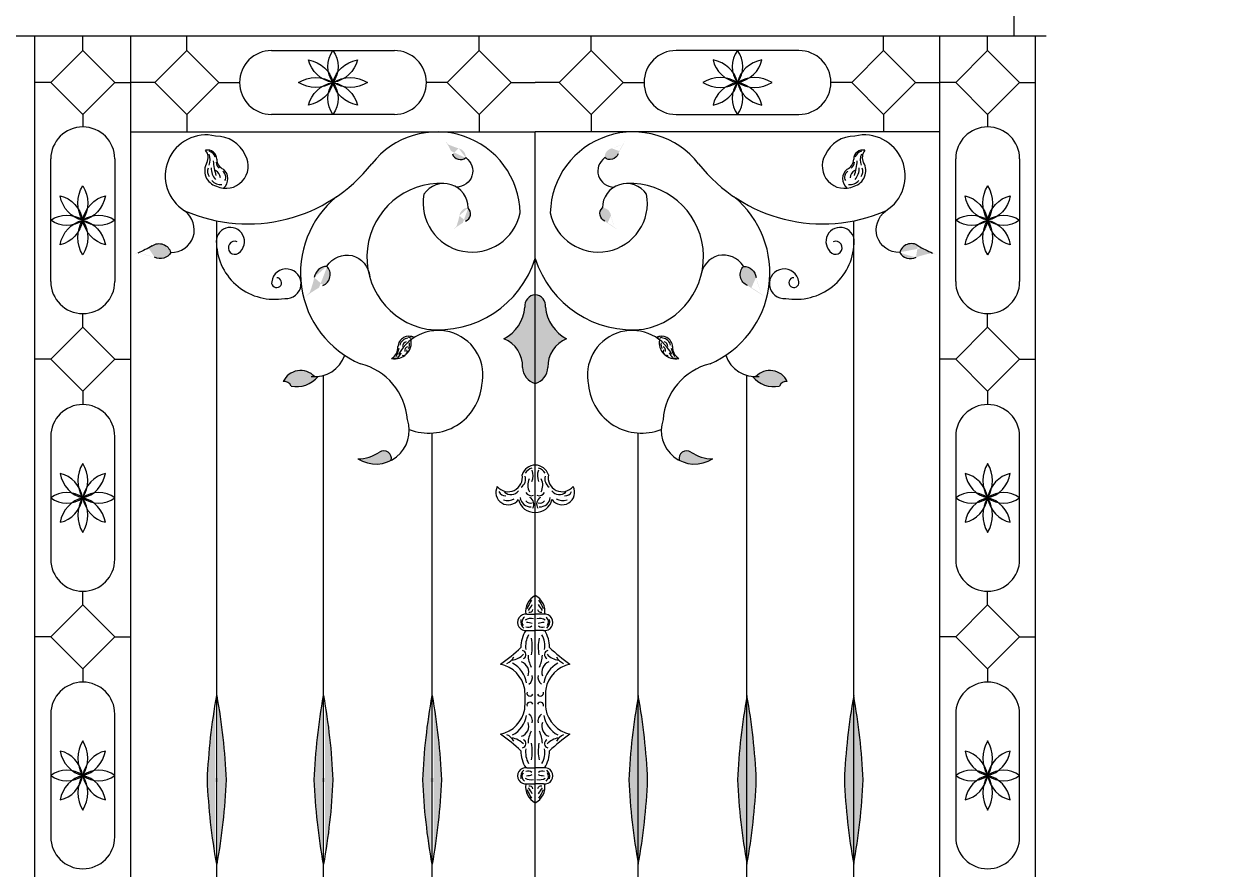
# Model space of a CAD drawing. Header units: inches. Extents: x 16.3 to 32.1, y 12.3 to 22.2.
# Drawn here: x 22.981 to 23.673, y 17.221 to 17.705 of the extents above; entities that cross this region are included whole.
import ezdxf

# ---------------------------------------------------------------- set-up
doc = ezdxf.new("R2010")
doc.units = ezdxf.units.IN
doc.header["$MEASUREMENT"] = 0
doc.styles.get("Standard").update_dxf_attribs({"font": 'arial.ttf'})
doc.dimstyles.get("Standard").update_dxf_attribs({"dimtxt": 0.1, "dimasz": 0.18, "dimexe": 0.18, "dimexo": 0.0625, "dimgap": 0.09, "dimtad": 0, "dimtoh": 1, "dimdec": 4, "dimzin": 0, "dimdsep": 46, "dimtxsty": 'Standard', "dimblk": 'OBLIQUE', "dimcen": 0.09, "dimadec": 0, "dimazin": 0, "dimtfac": 1, "dimtdec": 4, "dimtofl": 0, "dimtmove": 0, "dimatfit": 3, "dimldrblk": 'OBLIQUE', "dimfxl": 1, "dimtolj": 1, "dimtzin": 0, "dimarcsym": 0})

# ---------------------------------------------------------------- blocks, each defined once
blk = doc.blocks.new('_Oblique')
at = {"color": 0, "linetype": 'ByBlock', "lineweight": -2}
blk.add_line((-0.5, -0.5), (0.5, 0.5), dxfattribs=at)
blk = doc.blocks.new('*D5')
at = {"color": 0, "lineweight": -2, "transparency": 16777216}
for p, q in [((23.62217, 18.6548), (24.04252, 18.6548)), ((23.86252, 18.6548), (23.86252, 17.94983)), ((23.86252, 16.65912), (23.86252, 17.3641)), ((23.62217, 16.65912), (24.04252, 16.65912))]:
    blk.add_line(p, q, dxfattribs=at)
at = {"layer": 'Defpoints', "color": 0, "lineweight": 9, "transparency": 16777216}
for p in [(23.55967, 18.6548), (23.86252, 18.6548), (23.55967, 16.65912)]:
    blk.add_point(p, dxfattribs=at)
at = {"color": 0, "lineweight": -2, "transparency": 16777216, "xscale": 0.18, "yscale": 0.18, "zscale": 0.18}
for p, rotation in [((23.86252, 18.6548), 90), ((23.86252, 16.65912), 270)]:
    blk.add_blockref('_Oblique', p, dxfattribs=dict(at, rotation=rotation))
at = {"color": 0, "lineweight": 9, "transparency": 16777216, "insert": (23.86252, 17.65696), "char_height": 0.1, "attachment_point": 5, "rotation": 90}
blk.add_mtext('\\A1;1.9957', dxfattribs=at)

msp = doc.modelspace()

# ---------------------------------------------------------------- hatches: boundary and pattern name
at = {"lineweight": 9}
h = msp.add_hatch(color=256, dxfattribs=at)
edge = h.paths.add_edge_path()
edge.add_ellipse((23.24217, 17.67427), major_axis=(0.04456, -0.01188), ratio=0.92634, start_angle=259.01285, end_angle=267.5557)
edge.add_ellipse((23.22837, 17.62886), major_axis=(0.00496, -0.00132), ratio=0.92634, start_angle=7.8663, end_angle=93.7366, ccw=False)
edge.add_ellipse((23.23025, 17.63134), major_axis=(0.00443, -0.00118), ratio=0.92634, start_angle=210.39183, end_angle=328.42661, ccw=False)
edge.add_ellipse((23.17932, 17.61373), major_axis=(0.04899, -0.01306), ratio=0.92634, start_angle=36.56919, end_angle=44.20148)
h = msp.add_hatch(color=256, dxfattribs=at)
edge = h.paths.add_edge_path()
edge.add_ellipse((23.30435, 17.67427), major_axis=(-0.04456, -0.01188), ratio=0.92634, start_angle=92.4443, end_angle=100.98715, ccw=False)
edge.add_ellipse((23.31815, 17.62886), major_axis=(-0.00496, -0.00132), ratio=0.92634, start_angle=266.2634, end_angle=352.1337)
edge.add_ellipse((23.31627, 17.63134), major_axis=(-0.00443, -0.00118), ratio=0.92634, start_angle=31.57339, end_angle=149.60817)
edge.add_ellipse((23.3672, 17.61373), major_axis=(-0.04899, -0.01306), ratio=0.92634, start_angle=315.79852, end_angle=323.43081, ccw=False)
h = msp.add_hatch(color=256, dxfattribs=at)
edge = h.paths.add_edge_path()
edge.add_ellipse((23.18817, 17.60415), major_axis=(0.00798, 0.04542), ratio=0.92634, start_angle=259.01285, end_angle=267.5557)
edge.add_ellipse((23.23459, 17.59434), major_axis=(0.00089, 0.00505), ratio=0.92634, start_angle=7.8663, end_angle=93.7366, ccw=False)
edge.add_ellipse((23.23196, 17.59599), major_axis=(0.00079, 0.00452), ratio=0.92634, start_angle=210.39183, end_angle=328.42661, ccw=False)
edge.add_ellipse((23.25391, 17.54677), major_axis=(0.00877, 0.04994), ratio=0.92634, start_angle=36.56919, end_angle=44.20148)
h = msp.add_hatch(color=256, dxfattribs=at)
edge = h.paths.add_edge_path()
edge.add_ellipse((23.35835, 17.60415), major_axis=(-0.00798, 0.04542), ratio=0.92634, start_angle=92.4443, end_angle=100.98715, ccw=False)
edge.add_ellipse((23.31193, 17.59434), major_axis=(-0.00089, 0.00505), ratio=0.92634, start_angle=266.2634, end_angle=352.1337)
edge.add_ellipse((23.31456, 17.59599), major_axis=(-0.00079, 0.00452), ratio=0.92634, start_angle=31.57339, end_angle=149.60817)
edge.add_ellipse((23.29261, 17.54677), major_axis=(-0.00877, 0.04994), ratio=0.92634, start_angle=315.79852, end_angle=323.43081, ccw=False)
h = msp.add_hatch(color=256, dxfattribs=at)
edge = h.paths.add_edge_path()
edge.add_ellipse((23.03619, 17.51312), major_axis=(0.06156, -0.02347), ratio=0.92634, start_angle=92.4443, end_angle=100.98715, ccw=False)
edge.add_ellipse((23.05816, 17.57726), major_axis=(0.00685, -0.00261), ratio=0.92634, start_angle=266.2634, end_angle=352.1337)
edge.add_ellipse((23.05826, 17.57282), major_axis=(0.00612, -0.00234), ratio=0.92634, start_angle=31.57339, end_angle=149.60817)
edge.add_ellipse((23.01396, 17.63578), major_axis=(0.06768, -0.02581), ratio=0.92634, start_angle=315.79852, end_angle=323.43081, ccw=False)
h = msp.add_hatch(color=256, dxfattribs=at)
edge = h.paths.add_edge_path()
edge.add_ellipse((23.51033, 17.51312), major_axis=(-0.06156, -0.02347), ratio=0.92634, start_angle=259.01285, end_angle=267.5557)
edge.add_ellipse((23.48837, 17.57726), major_axis=(-0.00685, -0.00261), ratio=0.92634, start_angle=7.8663, end_angle=93.7366, ccw=False)
edge.add_ellipse((23.48826, 17.57282), major_axis=(-0.00612, -0.00234), ratio=0.92634, start_angle=210.39183, end_angle=328.42661, ccw=False)
edge.add_ellipse((23.53256, 17.63578), major_axis=(-0.06768, -0.02581), ratio=0.92634, start_angle=36.56919, end_angle=44.20148)
h = msp.add_hatch(color=256, dxfattribs=at)
edge = h.paths.add_edge_path()
edge.add_ellipse((23.0875, 17.57395), major_axis=(0.01267, 0.06465), ratio=0.92634, start_angle=259.01285, end_angle=267.5557)
edge.add_ellipse((23.15354, 17.55864), major_axis=(0.00141, 0.00719), ratio=0.92634, start_angle=7.8663, end_angle=93.7366, ccw=False)
edge.add_ellipse((23.14983, 17.56107), major_axis=(0.00126, 0.00643), ratio=0.92634, start_angle=210.39183, end_angle=328.42661, ccw=False)
edge.add_ellipse((23.1798, 17.49016), major_axis=(0.01392, 0.07108), ratio=0.92634, start_angle=36.56919, end_angle=44.20148)
h = msp.add_hatch(color=256, dxfattribs=at)
edge = h.paths.add_edge_path()
edge.add_ellipse((23.45902, 17.57395), major_axis=(-0.01267, 0.06465), ratio=0.92634, start_angle=92.4443, end_angle=100.98715, ccw=False)
edge.add_ellipse((23.39298, 17.55864), major_axis=(-0.00141, 0.00719), ratio=0.92634, start_angle=266.2634, end_angle=352.1337)
edge.add_ellipse((23.39669, 17.56107), major_axis=(-0.00126, 0.00643), ratio=0.92634, start_angle=31.57339, end_angle=149.60817)
edge.add_ellipse((23.36672, 17.49016), major_axis=(-0.01392, 0.07108), ratio=0.92634, start_angle=315.79852, end_angle=323.43081, ccw=False)
for points in [[(23.25534, 17.52439, 0.250376), (23.26738, 17.54254, -0.43218), (23.27326, 17.54963), (23.27326, 17.49894, -0.327271), (23.26601, 17.50805, 0.316248)], [(23.29118, 17.52439, -0.250376), (23.27915, 17.54254, 0.43218), (23.27326, 17.54963), (23.27326, 17.49894, 0.327271), (23.28051, 17.50805, -0.316248)], [(23.14893, 17.50287, -0.026856), (23.14697, 17.50276, 0.533353), (23.12901, 17.49999, -0.323701), (23.13351, 17.4974, 0.280105)], [(23.41301, 17.4974, -0.323701), (23.41752, 17.49999, 0.533353), (23.39955, 17.50276, -0.026856), (23.39759, 17.50287, 0.280105)], [(23.19084, 17.45489, 0.676962), (23.18415, 17.45959, -0.149628), (23.1717, 17.45571, 0.267714)], [(23.37482, 17.45571, -0.149628), (23.36237, 17.45959, 0.676962), (23.35568, 17.45489, 0.267714)]]:
    msp.add_hatch(color=256, dxfattribs=at).paths.add_polyline_path(points)
h = msp.add_hatch(color=256, dxfattribs=at)
edge = h.paths.add_edge_path()
edge.add_ellipse((22.7859, 17.25622), major_axis=(0, 0.33546), ratio=0.92634, start_angle=272.6676, end_angle=280.9794, ccw=False)
edge.add_ellipse((22.7859, 17.28745), major_axis=(0, 0.33546), ratio=0.92634, start_angle=259.0206, end_angle=267.3324, ccw=False)
edge.add_ellipse((23.39603, 17.28745), major_axis=(0, 0.33546), ratio=0.92634, start_angle=92.6676, end_angle=100.9794, ccw=False)
edge.add_ellipse((23.39603, 17.25622), major_axis=(0, 0.33546), ratio=0.92634, start_angle=439.0206, end_angle=447.3324, ccw=False)
h = msp.add_hatch(color=256, dxfattribs=at)
edge = h.paths.add_edge_path()
edge.add_ellipse((22.84701, 17.25622), major_axis=(0, 0.33546), ratio=0.92634, start_angle=272.6676, end_angle=280.9794, ccw=False)
edge.add_ellipse((22.84701, 17.28745), major_axis=(0, 0.33546), ratio=0.92634, start_angle=259.0206, end_angle=267.3324, ccw=False)
edge.add_ellipse((23.45714, 17.28745), major_axis=(0, 0.33546), ratio=0.92634, start_angle=92.6676, end_angle=100.9794, ccw=False)
edge.add_ellipse((23.45714, 17.25622), major_axis=(0, 0.33546), ratio=0.92634, start_angle=439.0206, end_angle=447.3324, ccw=False)
h = msp.add_hatch(color=256, dxfattribs=at)
edge = h.paths.add_edge_path()
edge.add_ellipse((22.9092, 17.25622), major_axis=(0, 0.33546), ratio=0.92634, start_angle=272.6676, end_angle=280.9794, ccw=False)
edge.add_ellipse((22.9092, 17.28745), major_axis=(0, 0.33546), ratio=0.92634, start_angle=259.0206, end_angle=267.3324, ccw=False)
edge.add_ellipse((23.51933, 17.28745), major_axis=(0, 0.33546), ratio=0.92634, start_angle=92.6676, end_angle=100.9794, ccw=False)
edge.add_ellipse((23.51933, 17.25622), major_axis=(0, 0.33546), ratio=0.92634, start_angle=439.0206, end_angle=447.3324, ccw=False)
h = msp.add_hatch(color=256, dxfattribs=at)
edge = h.paths.add_edge_path()
edge.add_ellipse((23.63732, 17.25622), major_axis=(0, 0.33546), ratio=0.92634, start_angle=79.0206, end_angle=87.3324)
edge.add_ellipse((23.63732, 17.28745), major_axis=(0, 0.33546), ratio=0.92634, start_angle=92.6676, end_angle=100.9794)
edge.add_ellipse((23.02719, 17.28745), major_axis=(0, 0.33546), ratio=0.92634, start_angle=259.0206, end_angle=267.3324)
edge.add_ellipse((23.02719, 17.25622), major_axis=(0, 0.33546), ratio=0.92634, start_angle=-87.3324, end_angle=-79.0206)
h = msp.add_hatch(color=256, dxfattribs=at)
edge = h.paths.add_edge_path()
edge.add_ellipse((23.69951, 17.25622), major_axis=(0, 0.33546), ratio=0.92634, start_angle=79.0206, end_angle=87.3324)
edge.add_ellipse((23.69951, 17.28745), major_axis=(0, 0.33546), ratio=0.92634, start_angle=92.6676, end_angle=100.9794)
edge.add_ellipse((23.08939, 17.28745), major_axis=(0, 0.33546), ratio=0.92634, start_angle=259.0206, end_angle=267.3324)
edge.add_ellipse((23.08939, 17.25622), major_axis=(0, 0.33546), ratio=0.92634, start_angle=-87.3324, end_angle=-79.0206)
h = msp.add_hatch(color=256, dxfattribs=at)
edge = h.paths.add_edge_path()
edge.add_ellipse((23.76062, 17.25622), major_axis=(0, 0.33546), ratio=0.92634, start_angle=79.0206, end_angle=87.3324)
edge.add_ellipse((23.76062, 17.28745), major_axis=(0, 0.33546), ratio=0.92634, start_angle=92.6676, end_angle=100.9794)
edge.add_ellipse((23.15049, 17.28745), major_axis=(0, 0.33546), ratio=0.92634, start_angle=259.0206, end_angle=267.3324)
edge.add_ellipse((23.15049, 17.25622), major_axis=(0, 0.33546), ratio=0.92634, start_angle=-87.3324, end_angle=-79.0206)

# ---------------------------------------------------------------- linework, layer by layer
for p, q in [((23.54718, 17.7114), (23.54718, 17.69782)), ((23.56576, 17.69782), (22.97462, 17.69782)), ((22.98685, 16.65912), (22.98685, 17.69782)), ((23.0143, 17.68951), (23.0143, 17.69782)), ((23.04174, 16.65912), (23.04174, 17.69782)), ((23.07382, 17.68951), (23.07382, 17.69782)), ((23.24117, 17.68951), (23.24117, 17.69782)), ((23.30535, 17.68951), (23.30535, 17.69782)), ((23.4727, 17.68951), (23.4727, 17.69782)), ((23.50479, 16.65912), (23.50479, 17.69782)), ((23.53223, 17.68951), (23.53223, 17.69782)), ((23.55967, 16.65912), (23.55967, 17.69782)), ((22.99599, 17.6712), (23.0143, 17.68951)), ((23.0143, 17.68951), (23.0326, 17.6712)), ((23.05551, 17.6712), (23.07382, 17.68951)), ((23.07382, 17.68951), (23.09213, 17.6712)), ((23.12236, 17.68951), (23.1575, 17.68951)), ((23.1575, 17.68951), (23.19264, 17.68951)), ((23.24117, 17.68951), (23.22286, 17.6712)), ((23.25948, 17.6712), (23.24117, 17.68951)), ((23.28704, 17.6712), (23.30535, 17.68951)), ((23.30535, 17.68951), (23.32366, 17.6712)), ((23.38902, 17.68951), (23.35389, 17.68951)), ((23.42416, 17.68951), (23.38902, 17.68951)), ((23.4727, 17.68951), (23.45439, 17.6712)), ((23.49101, 17.6712), (23.4727, 17.68951)), ((23.51392, 17.6712), (23.53223, 17.68951)), ((23.53223, 17.68951), (23.55054, 17.6712)), ((22.99599, 17.6712), (22.98685, 17.6712)), ((23.0143, 17.65289), (22.99599, 17.6712)), ((23.0326, 17.6712), (23.0143, 17.65289)), ((23.0326, 17.6712), (23.04174, 17.6712)), ((23.05551, 17.6712), (23.04174, 17.6712)), ((23.07382, 17.65289), (23.05551, 17.6712)), ((23.09213, 17.6712), (23.07382, 17.65289)), ((23.09213, 17.6712), (23.10405, 17.6712)), ((23.22286, 17.6712), (23.21095, 17.6712)), ((23.22286, 17.6712), (23.24117, 17.65289)), ((23.24117, 17.65289), (23.25948, 17.6712)), ((23.25948, 17.6712), (23.27326, 17.6712)), ((23.28704, 17.6712), (23.27326, 17.6712)), ((23.30535, 17.65289), (23.28704, 17.6712)), ((23.32366, 17.6712), (23.30535, 17.65289)), ((23.32366, 17.6712), (23.33558, 17.6712)), ((23.45439, 17.6712), (23.44247, 17.6712)), ((23.45439, 17.6712), (23.4727, 17.65289)), ((23.4727, 17.65289), (23.49101, 17.6712)), ((23.49101, 17.6712), (23.50479, 17.6712)), ((23.51392, 17.6712), (23.50479, 17.6712)), ((23.53223, 17.65289), (23.51392, 17.6712)), ((23.55054, 17.6712), (23.53223, 17.65289)), ((23.55054, 17.6712), (23.55967, 17.6712)), ((23.0143, 17.65348), (23.0143, 17.64576)), ((23.07382, 17.65289), (23.07382, 17.64294)), ((23.1575, 17.65289), (23.12236, 17.65289)), ((23.19264, 17.65289), (23.1575, 17.65289)), ((23.24117, 17.65289), (23.24117, 17.64294)), ((23.30535, 17.65289), (23.30535, 17.64294)), ((23.35389, 17.65289), (23.38902, 17.65289)), ((23.38902, 17.65289), (23.42416, 17.65289)), ((23.4727, 17.65289), (23.4727, 17.64294)), ((23.53223, 17.65348), (23.53223, 17.64576)), ((23.04174, 17.64294), (23.27326, 17.64294)), ((23.50479, 17.64294), (23.27326, 17.64294)), ((23.27326, 16.90012), (23.27326, 17.64294)), ((22.99599, 17.59231), (22.99599, 17.62745)), ((23.0326, 17.62745), (23.0326, 17.59231)), ((23.51392, 17.59231), (23.51392, 17.62745)), ((23.55054, 17.62745), (23.55054, 17.59231)), ((22.99599, 17.55717), (22.99599, 17.59231)), ((23.0326, 17.59231), (23.0326, 17.55717)), ((23.09096, 17.03277), (23.09096, 17.59198)), ((23.45556, 17.03277), (23.45556, 17.59198)), ((23.51392, 17.55717), (23.51392, 17.59231)), ((23.55054, 17.59231), (23.55054, 17.55717)), ((23.0143, 17.53114), (23.0143, 17.53886)), ((23.53223, 17.53114), (23.53223, 17.53886)), ((23.0143, 17.53114), (22.99599, 17.51283)), ((23.0326, 17.51283), (23.0143, 17.53114)), ((23.53223, 17.53114), (23.51392, 17.51283)), ((23.55054, 17.51283), (23.53223, 17.53114)), ((22.99599, 17.51283), (22.98685, 17.51283)), ((22.99599, 17.51283), (23.0143, 17.49452)), ((23.0143, 17.49452), (23.0326, 17.51283)), ((23.0326, 17.51283), (23.04174, 17.51283)), ((23.51392, 17.51283), (23.50479, 17.51283)), ((23.51392, 17.51283), (23.53223, 17.49452)), ((23.53223, 17.49452), (23.55054, 17.51283)), ((23.55054, 17.51283), (23.55967, 17.51283)), ((23.15207, 17.06299), (23.15207, 17.50349)), ((23.39445, 17.06299), (23.39445, 17.50349)), ((23.0143, 17.49452), (23.0143, 17.4868)), ((23.53223, 17.49452), (23.53223, 17.4868)), ((22.99599, 17.46849), (22.99599, 17.43335)), ((23.0326, 17.43335), (23.0326, 17.46849)), ((23.21426, 17.12694), (23.21426, 17.47046)), ((23.33226, 17.12694), (23.33226, 17.47046)), ((23.51392, 17.46849), (23.51392, 17.43335)), ((23.55054, 17.43335), (23.55054, 17.46849)), ((22.99599, 17.43335), (22.99599, 17.39821)), ((23.0326, 17.39821), (23.0326, 17.43335)), ((23.51392, 17.43335), (23.51392, 17.39821)), ((23.55054, 17.39821), (23.55054, 17.43335)), ((23.0143, 17.37218), (23.0143, 17.3799)), ((23.53223, 17.37218), (23.53223, 17.3799)), ((22.99599, 17.35387), (23.0143, 17.37218)), ((23.0143, 17.37218), (23.0326, 17.35387)), ((23.51392, 17.35387), (23.53223, 17.37218)), ((23.53223, 17.37218), (23.55054, 17.35387)), ((23.2685, 17.3667), (23.27326, 17.3667)), ((23.27802, 17.3667), (23.27326, 17.3667)), ((22.99599, 17.35387), (22.98685, 17.35387)), ((23.0143, 17.33556), (22.99599, 17.35387)), ((23.0326, 17.35387), (23.0143, 17.33556)), ((23.0326, 17.35387), (23.04174, 17.35387)), ((23.2685, 17.35739), (23.27326, 17.35739)), ((23.27802, 17.35739), (23.27326, 17.35739)), ((23.51392, 17.35387), (23.50479, 17.35387)), ((23.53223, 17.33556), (23.51392, 17.35387)), ((23.55054, 17.35387), (23.53223, 17.33556)), ((23.55054, 17.35387), (23.55967, 17.35387)), ((23.0143, 17.33556), (23.0143, 17.32784)), ((23.53223, 17.33556), (23.53223, 17.32784)), ((22.99599, 17.30953), (22.99599, 17.27439)), ((23.0326, 17.27439), (23.0326, 17.30953)), ((23.51392, 17.30953), (23.51392, 17.27439)), ((23.55054, 17.27439), (23.55054, 17.30953)), ((23.2685, 17.27884), (23.27326, 17.27884)), ((23.27802, 17.27884), (23.27326, 17.27884)), ((22.99599, 17.27439), (22.99599, 17.23926)), ((23.0326, 17.23926), (23.0326, 17.27439)), ((23.2685, 17.26954), (23.27326, 17.26954)), ((23.27802, 17.26954), (23.27326, 17.26954)), ((23.51392, 17.27439), (23.51392, 17.23926)), ((23.55054, 17.23926), (23.55054, 17.27439))]:
    msp.add_line(p, q, dxfattribs=at)
for centre, radius, start, end in [((23.12236, 17.6712), 0.01831, 90, 270), ((23.19264, 17.6712), 0.01831, 270, 90), ((23.35389, 17.6712), 0.01831, 90, 270), ((23.42416, 17.6712), 0.01831, 270, 90), ((23.0143, 17.62745), 0.01831, 0, 180), ((23.21718, 17.59546), 0.04748, 1.32494, 141.99507), ((23.32935, 17.59546), 0.04748, 38.00493, 178.67506), ((23.53223, 17.62745), 0.01831, 0, 180), ((23.08493, 17.61772), 0.02346, 76.69666, 238.10903), ((23.09033, 17.62187), 0.01868, 24.63273, 90), ((23.45619, 17.62187), 0.01868, 90, 155.36727), ((23.46159, 17.61772), 0.02346, 301.89097, 103.30334), ((23.08585, 17.62742), 0.0051, 358.06407, 104.07173), ((23.07965, 17.62831), 0.00641, 332.45407, 39.26388), ((23.08556, 17.62729), 0.00465, 13.80615, 77.10288), ((23.07802, 17.62693), 0.00917, 340.15888, 20.78778), ((23.09624, 17.62336), 0.01274, 244.47413, 29.62954), ((23.45028, 17.62336), 0.01274, 150.37046, 295.52587), ((23.46067, 17.62742), 0.0051, 75.92827, 181.93593), ((23.46096, 17.62729), 0.00465, 102.89712, 166.19385), ((23.4685, 17.62693), 0.00917, 159.21222, 199.84112), ((23.46688, 17.62831), 0.00641, 140.73612, 207.54593), ((23.10878, 17.68052), 0.09031, 246.34136, 321.8178), ((23.09321, 17.62068), 0.00915, 149.36692, 254.43665), ((23.09042, 17.62029), 0.00471, 155.63617, 218.00846), ((23.09759, 17.62205), 0.00978, 178.2617, 220.78379), ((23.14124, 17.63175), 0.0526, 185.95332, 195.29826), ((23.08811, 17.6164), 0.00492, 1.7406, 63.68901), ((23.09504, 17.62569), 0.00444, 181.13979, 233.39829), ((23.09739, 17.6275), 0.00645, 182.21905, 246.08664), ((23.09023, 17.61614), 0.00711, 310.16489, 50.26945), ((23.43775, 17.68052), 0.09031, 218.1822, 293.65864), ((23.45629, 17.61614), 0.00711, 129.73055, 229.83511), ((23.44913, 17.6275), 0.00645, 293.91336, 357.78095), ((23.45842, 17.6164), 0.00492, 116.31099, 178.2594), ((23.45148, 17.62569), 0.00444, 306.60171, 358.86021), ((23.45331, 17.62068), 0.00915, 285.56335, 30.63308), ((23.40528, 17.63175), 0.0526, 344.70174, 354.04668), ((23.44893, 17.62205), 0.00978, 319.21621, 1.7383), ((23.4561, 17.62029), 0.00471, 321.99154, 24.36383), ((23.09305, 17.61937), 0.00656, 221.44613, 277.69337), ((23.09229, 17.61697), 0.00389, 330.03223, 57.23947), ((23.45423, 17.61697), 0.00389, 122.76053, 209.96777), ((23.45348, 17.61937), 0.00656, 262.30663, 318.55387), ((23.21899, 17.57128), 0.04206, 87.29007, 259.37348), ((23.23714, 17.60212), 0.02805, 169.32068, 348.57098), ((23.22098, 17.59945), 0.01385, 0.03735, 145.38269), ((23.30938, 17.60212), 0.02805, 191.42902, 10.67932), ((23.32554, 17.59945), 0.01385, 34.61731, 179.96265), ((23.32753, 17.57128), 0.04206, 280.62652, 92.70993), ((23.19548, 17.56215), 0.05656, 129.44331, 246.79376), ((23.35104, 17.56215), 0.05656, 293.20624, 50.55669), ((23.09875, 17.58013), 0.00811, 305.35062, 190.36788), ((23.44778, 17.58013), 0.00811, 349.63212, 234.64938), ((23.10131, 17.57656), 0.00371, 67.84901, 304.87583), ((23.44521, 17.57656), 0.00371, 235.12417, 112.15099), ((23.12397, 17.58029), 0.03322, 182.27821, 280.21017), ((23.42255, 17.58029), 0.03322, 259.78983, 357.72179), ((23.21764, 17.58785), 0.05826, 263.68172, 342.67626), ((23.32888, 17.58785), 0.05826, 197.32374, 276.31828), ((23.12521, 17.5566), 0.00284, 170.47216, 88.27556), ((23.13079, 17.55599), 0.00845, 263.67318, 172.64829), ((23.41573, 17.55599), 0.00845, 7.35171, 276.32682), ((23.42132, 17.5566), 0.00284, 91.72444, 9.52784), ((23.0143, 17.55717), 0.01831, 180, 0), ((23.53223, 17.55717), 0.01831, 180, 0), ((23.27365, 17.54332), 0.00633, 93.57018, 187.06238), ((23.27287, 17.54332), 0.00633, 352.93762, 86.42982), ((23.24437, 17.54473), 0.02311, 298.34546, 354.5715), ((23.30215, 17.54473), 0.02311, 185.4285, 241.65454), ((23.19298, 17.52238), 0.00936, 258.02111, 9.62904), ((23.20113, 17.51944), 0.00652, 63.02951, 175.59084), ((23.21778, 17.50363), 0.0256, 347.0588, 152.44411), ((23.20087, 17.51959), 0.00523, 95.53917, 166.67726), ((23.19952, 17.52094), 0.00454, 55.6725, 75.67085), ((23.202, 17.52439), 0.00134, 37.26402, 110.52965), ((23.24906, 17.50863), 0.01697, 358.05353, 68.25135), ((23.29747, 17.50863), 0.01697, 111.74865, 181.94647), ((23.32874, 17.50363), 0.0256, 27.55589, 192.9412), ((23.3454, 17.51944), 0.00652, 4.40916, 116.97049), ((23.34452, 17.52439), 0.00134, 69.47035, 142.73598), ((23.35354, 17.52238), 0.00936, 170.37096, 281.97889), ((23.34701, 17.52094), 0.00454, 104.32915, 124.3275), ((23.34565, 17.51959), 0.00523, 13.32274, 84.46083), ((23.18765, 17.51935), 0.007, 298.95284, 4.87363), ((23.17813, 17.52293), 0.01769, 330.93893, 347.56707), ((23.19795, 17.51701), 0.00205, 244.98527, 30.63478), ((23.20011, 17.51997), 0.00279, 103.84631, 180.5682), ((23.20083, 17.51767), 0.00225, 108.2979, 190.87274), ((23.19521, 17.52135), 0.00608, 335.61181, 8.27863), ((23.35131, 17.52135), 0.00608, 171.72137, 204.38819), ((23.34569, 17.51767), 0.00225, 349.12726, 71.7021), ((23.34857, 17.51701), 0.00205, 149.36522, 295.01473), ((23.34641, 17.51997), 0.00279, 359.4318, 76.15369), ((23.36839, 17.52293), 0.01769, 192.43293, 209.06107), ((23.35888, 17.51935), 0.007, 175.12637, 241.04716), ((23.14697, 17.52104), 0.01828, 264.11802, 340.72749), ((23.16431, 17.47538), 0.0359, 4.41175, 75.67443), ((23.19329, 17.51729), 0.00388, 256.6512, 297.77059), ((23.19232, 17.51803), 0.00457, 301.26482, 339.75656), ((23.38221, 17.47538), 0.0359, 104.32557, 175.58825), ((23.3542, 17.51803), 0.00457, 200.24344, 238.73518), ((23.35323, 17.51729), 0.00388, 242.22941, 283.3488), ((23.39955, 17.52104), 0.01828, 199.27251, 275.88198), ((23.13892, 17.49535), 0.01095, 42.63603, 154.92948), ((23.27586, 17.50844), 0.00985, 182.2371, 254.7241), ((23.27067, 17.50844), 0.00985, 285.2759, 357.7629), ((23.4076, 17.49535), 0.01095, 25.07052, 137.36397), ((23.12947, 17.49558), 0.00443, 24.26073, 96.00804), ((23.13672, 17.51282), 0.01575, 258.2323, 320.82367), ((23.21244, 17.50084), 0.03043, 248.19532, 354.44129), ((23.33408, 17.50084), 0.03043, 185.55871, 291.80468), ((23.4098, 17.51282), 0.01575, 219.17633, 281.7677), ((23.41705, 17.49558), 0.00443, 83.99196, 155.73927), ((23.0143, 17.46849), 0.01831, 0, 180), ((23.53223, 17.46849), 0.01831, 0, 180), ((23.18198, 17.47189), 0.01917, 237.57191, 19.04413), ((23.36454, 17.47189), 0.01917, 160.95587, 302.42809), ((23.17158, 17.47798), 0.02228, 270.29882, 304.33843), ((23.18655, 17.4559), 0.0044, 346.7071, 123.09312), ((23.35997, 17.4559), 0.0044, 56.90688, 193.2929), ((23.37494, 17.47798), 0.02228, 235.66157, 269.70118), ((23.2734, 17.44409), 0.00803, 90.98189, 162.30456), ((23.27341, 17.44358), 0.00712, 107.27249, 146.07453), ((23.26344, 17.44605), 0.0086, 337.23671, 21.44666), ((23.27312, 17.44409), 0.00803, 17.69544, 89.01811), ((23.28308, 17.44605), 0.0086, 158.55334, 202.76329), ((23.27311, 17.44358), 0.00712, 33.92547, 72.72751), ((23.25782, 17.44498), 0.00808, 219.29172, 11.08144), ((23.26234, 17.4441), 0.00543, 302.6739, 17.99652), ((23.27664, 17.44056), 0.00769, 151.63388, 209.51161), ((23.26988, 17.44056), 0.00769, 330.48839, 28.36612), ((23.28419, 17.4441), 0.00543, 162.00348, 237.3261), ((23.2887, 17.44498), 0.00808, 168.91856, 320.70828), ((23.25786, 17.43651), 0.00713, 152.01247, 324.36571), ((23.25627, 17.43871), 0.00417, 204.24768, 271.96625), ((23.25937, 17.44084), 0.00561, 228.6759, 321.80136), ((23.271, 17.43817), 0.00356, 208.38049, 290.74396), ((23.27552, 17.43817), 0.00356, 249.25604, 331.61951), ((23.28715, 17.44084), 0.00561, 218.19864, 311.3241), ((23.28866, 17.43651), 0.00713, 215.63429, 27.98753), ((23.29025, 17.43871), 0.00417, 268.03375, 335.75232), ((23.2574, 17.43886), 0.00709, 250.84845, 302.88326), ((23.27296, 17.43457), 0.00956, 193.39498, 271.82224), ((23.27055, 17.43412), 0.00591, 185.23844, 273.59245), ((23.27045, 17.43348), 0.00307, 215.04806, 290.26441), ((23.26796, 17.42973), 0.0045, 328.85783, 60.51254), ((23.27356, 17.43457), 0.00956, 268.17776, 346.60502), ((23.27856, 17.42973), 0.0045, 119.48746, 211.14217), ((23.27607, 17.43348), 0.00307, 249.73559, 324.95194), ((23.27597, 17.43412), 0.00591, 266.40755, 354.76156), ((23.28912, 17.43886), 0.00709, 237.11674, 289.15155), ((23.0143, 17.39821), 0.01831, 180, 0), ((23.53223, 17.39821), 0.01831, 180, 0), ((23.27788, 17.36836), 0.01017, 116.99707, 189.18202), ((23.29278, 17.36017), 0.02607, 145.89796, 158.27866), ((23.24666, 17.3867), 0.02881, 321.92695, 329.8866), ((23.26865, 17.36836), 0.01017, 350.81798, 63.00293), ((23.29986, 17.3867), 0.02881, 210.1134, 218.07305), ((23.25374, 17.36017), 0.02607, 21.72134, 34.10204), ((23.26784, 17.36205), 0.0047, 81.91518, 278.08482), ((23.26909, 17.36226), 0.00342, 125.70232, 215.74177), ((23.26992, 17.36991), 0.00208, 259.21662, 349.18542), ((23.2766, 17.36991), 0.00208, 190.81458, 280.78338), ((23.27868, 17.36205), 0.0047, 261.91518, 98.08482), ((23.27743, 17.36226), 0.00342, 324.25823, 54.29768), ((23.26989, 17.36253), 0.00497, 166.64057, 230.24911), ((23.27066, 17.35826), 0.00602, 74.51126, 121.73764), ((23.26915, 17.36286), 0.00357, 250.75618, 308.6886), ((23.26733, 17.34893), 0.01312, 71.07935, 86.31359), ((23.27587, 17.35826), 0.00602, 58.26236, 105.48874), ((23.2792, 17.34893), 0.01312, 93.68641, 108.92065), ((23.27737, 17.36286), 0.00357, 231.3114, 289.24382), ((23.27664, 17.36253), 0.00497, 309.75089, 13.35943), ((23.28296, 17.34773), 0.01792, 147.53682, 180), ((23.28129, 17.34845), 0.01355, 151.02965, 188.11693), ((23.24386, 17.34791), 0.0277, 350.66249, 10.50706), ((23.30266, 17.34791), 0.0277, 169.49294, 189.33751), ((23.26523, 17.34845), 0.01355, 351.88307, 28.97035), ((23.26356, 17.34773), 0.01792, 0, 32.46318), ((23.20438, 17.40994), 0.08689, 304.32889, 314.27975), ((23.26547, 17.34355), 0.00246, 297.72333, 76.83361), ((23.28106, 17.34355), 0.00246, 103.16639, 242.27667), ((23.34214, 17.40994), 0.08689, 225.72025, 235.67111), ((23.24958, 17.32063), 0.01796, 10.316, 77.80117), ((23.25375, 17.34612), 0.00826, 293.56805, 332.04928), ((23.25847, 17.35125), 0.01096, 277.93287, 317.20302), ((23.25318, 17.32513), 0.01527, 8.71683, 62.29758), ((23.2634, 17.33362), 0.00615, 339.1679, 70.58629), ((23.286, 17.34402), 0.01687, 182.38562, 206.47339), ((23.26052, 17.34402), 0.01687, 333.52661, 357.61438), ((23.28312, 17.33362), 0.00615, 109.41371, 200.8321), ((23.29334, 17.32513), 0.01527, 117.70242, 171.28317), ((23.29694, 17.32063), 0.01796, 102.19883, 169.684), ((23.28805, 17.35125), 0.01096, 222.79698, 262.06713), ((23.29277, 17.34612), 0.00826, 207.95072, 246.43195), ((23.26694, 17.33061), 0.00478, 304.34347, 13.55907), ((23.27958, 17.33061), 0.00478, 166.44093, 235.65653), ((23.0143, 17.30953), 0.01831, 0, 180), ((23.18899, 17.31812), 0.07847, 355.81343, 4.18657), ((23.35753, 17.31812), 0.07847, 175.81343, 184.18657), ((23.53223, 17.30953), 0.01831, 0, 180), ((23.27028, 17.32166), 0.00177, 166.2815, 334.86071), ((23.27028, 17.31457), 0.00177, 25.13929, 193.7185), ((23.27625, 17.32166), 0.00177, 205.13929, 13.7185), ((23.27625, 17.31457), 0.00177, 346.2815, 154.86071), ((23.24958, 17.31561), 0.01796, 282.19883, 349.684), ((23.26694, 17.30563), 0.00478, 346.44093, 55.65653), ((23.27958, 17.30563), 0.00478, 124.34347, 193.55907), ((23.29694, 17.31561), 0.01796, 190.316, 257.80117), ((23.25318, 17.31111), 0.01527, 297.70242, 351.28317), ((23.2634, 17.30262), 0.00615, 289.41371, 20.8321), ((23.28312, 17.30262), 0.00615, 159.1679, 250.58629), ((23.29334, 17.31111), 0.01527, 188.71683, 242.29758), ((23.20438, 17.2263), 0.08689, 45.72025, 55.67111), ((23.25375, 17.29012), 0.00826, 27.95072, 66.43195), ((23.25847, 17.28499), 0.01096, 42.79698, 82.06713), ((23.286, 17.29222), 0.01687, 153.52661, 177.61438), ((23.26052, 17.29222), 0.01687, 2.38562, 26.47339), ((23.28805, 17.28499), 0.01096, 97.93287, 137.20302), ((23.34214, 17.2263), 0.08689, 124.32889, 134.27975), ((23.29277, 17.29012), 0.00826, 113.56805, 152.04928), ((23.26547, 17.29269), 0.00246, 283.16639, 62.27667), ((23.28129, 17.28779), 0.01355, 171.88307, 208.97035), ((23.24386, 17.28833), 0.0277, 349.49294, 9.33751), ((23.30266, 17.28833), 0.0277, 170.66249, 190.50706), ((23.26523, 17.28779), 0.01355, 331.02965, 8.11693), ((23.28106, 17.29269), 0.00246, 117.72333, 256.83361), ((23.28296, 17.28851), 0.01792, 180, 212.46318), ((23.26356, 17.28851), 0.01792, 327.53682, 0), ((23.26784, 17.27419), 0.0047, 81.91518, 278.08482), ((23.26989, 17.27371), 0.00497, 129.75089, 193.35943), ((23.26909, 17.27397), 0.00342, 144.25823, 234.29768), ((23.26915, 17.27338), 0.00357, 51.3114, 109.24382), ((23.26733, 17.28731), 0.01312, 273.68641, 288.92065), ((23.2792, 17.28731), 0.01312, 251.07935, 266.31359), ((23.27737, 17.27338), 0.00357, 70.75618, 128.6886), ((23.27868, 17.27419), 0.0047, 261.91518, 98.08482), ((23.27743, 17.27397), 0.00342, 305.70232, 35.74177), ((23.27664, 17.27371), 0.00497, 346.64057, 50.24911), ((23.27066, 17.27797), 0.00602, 238.26236, 285.48874), ((23.27788, 17.26787), 0.01017, 170.81798, 243.00293), ((23.26992, 17.26633), 0.00208, 10.81458, 100.78338), ((23.26865, 17.26787), 0.01017, 296.99707, 9.18202), ((23.27587, 17.27797), 0.00602, 254.51126, 301.73764), ((23.2766, 17.26633), 0.00208, 79.21662, 169.18542), ((23.29278, 17.27607), 0.02607, 201.72134, 214.10204), ((23.24666, 17.24953), 0.02881, 30.1134, 38.07305), ((23.29986, 17.24953), 0.02881, 141.92695, 149.8866), ((23.25374, 17.27607), 0.02607, 325.89796, 338.27866), ((23.0143, 17.23926), 0.01831, 180, 0), ((23.53223, 17.23926), 0.01831, 180, 0)]:
    msp.add_arc(centre, radius, start, end, dxfattribs=at)
at = {"lineweight": 9, "extrusion": (0, 0, -1)}
for centre, major_axis, start_param, end_param in [((23.16094, 17.68733), (0.01775, 0), 1.765718, 2.946671), ((23.14008, 17.66802), (0.01775, 0), -1.375874, -0.194922), ((23.17224, 17.68036), (0.01775, 0), 2.551117, 3.732069), ((23.14275, 17.68036), (0.01775, 0), -0.590476, 0.590476), ((23.17491, 17.66802), (0.01775, 0), 3.336515, 4.517467), ((23.15406, 17.68733), (-0.01775, 0), 3.336515, 4.517467), ((23.14762, 17.65754), (-0.01775, 0), 0.98032, 2.161272), ((23.14762, 17.68486), (0.01775, 0), 0.98032, 2.161272), ((23.16094, 17.65507), (-0.01775, 0), 0.194922, 1.375874), ((23.14008, 17.67439), (0.01775, 0), 0.194922, 1.375874), ((23.17224, 17.66205), (-0.01775, 0), -0.590476, 0.590476), ((23.16738, 17.65754), (0.01775, 0), 4.121913, 5.302865), ((23.17491, 17.67439), (-0.01775, 0), -1.375874, -0.194922), ((23.15406, 17.65507), (-0.01775, 0), 1.765718, 2.946671), ((23.16738, 17.68486), (-0.01775, 0), 4.121913, 5.302865), ((23.14275, 17.66205), (0.01775, 0), -0.590476, 0.590476), ((23.22729, 17.62083), (-0.00988, 0.00263), 1.978765, 4.388506), ((23.31627, 17.63134), (0.00443, 0.00118), 0.530437, 2.590533), ((23.02795, 17.60219), (0, 0.01775), 4.121913, 5.302865), ((23.00064, 17.60219), (0, 0.01775), 0.98032, 2.161272), ((23.54589, 17.60219), (0, 0.01775), 4.121913, 5.302865), ((23.51857, 17.60219), (0, 0.01775), 0.98032, 2.161272), ((23.01748, 17.60972), (0, 0.01775), 3.336515, 4.517467), ((22.99816, 17.58887), (0, 0.01775), 0.194922, 1.375874), ((23.01111, 17.60972), (0, 0.01775), 1.765718, 2.946671), ((23.03043, 17.58887), (0, 0.01775), -1.375874, -0.194922), ((23.53541, 17.60972), (0, 0.01775), 3.336515, 4.517467), ((23.5161, 17.58887), (0, 0.01775), 0.194922, 1.375874), ((23.52904, 17.60972), (0, 0.01775), 1.765718, 2.946671), ((23.54836, 17.58887), (0, 0.01775), -1.375874, -0.194922), ((23.00514, 17.57756), (0, 0.01775), -0.590476, 0.590476), ((23.02345, 17.57756), (0, 0.01775), -0.590476, 0.590476), ((23.31456, 17.59599), (-0.00079, 0.00452), 3.67203, 5.732126), ((23.4829, 17.58747), (0.01365, 0.0052), 1.978765, 4.388506), ((23.52307, 17.57756), (0, 0.01775), -0.590476, 0.590476), ((23.54138, 17.57756), (0, 0.01775), -0.590476, 0.590476), ((23.00514, 17.60705), (0, 0.01775), 2.551117, 3.732069), ((22.99816, 17.59575), (0, 0.01775), 1.765718, 2.946671), ((23.01748, 17.5749), (0, 0.01775), -1.375874, -0.194922), ((23.02795, 17.58243), (0, 0.01775), 4.121913, 5.302865), ((23.00064, 17.58243), (0, 0.01775), 0.98032, 2.161272), ((23.03043, 17.59575), (0, 0.01775), 3.336515, 4.517467), ((23.01111, 17.5749), (0, 0.01775), 0.194922, 1.375874), ((23.02345, 17.60705), (0, 0.01775), 2.551117, 3.732069), ((23.52307, 17.60705), (0, 0.01775), 2.551117, 3.732069), ((23.5161, 17.59575), (0, 0.01775), 1.765718, 2.946671), ((23.53541, 17.5749), (0, 0.01775), -1.375874, -0.194922), ((23.54589, 17.58243), (0, 0.01775), 4.121913, 5.302865), ((23.51857, 17.58243), (0, 0.01775), 0.98032, 2.161272), ((23.54836, 17.59575), (0, 0.01775), 3.336515, 4.517467), ((23.52904, 17.5749), (0, 0.01775), 0.194922, 1.375874), ((23.54138, 17.60705), (0, 0.01775), 2.551117, 3.732069), ((23.05826, 17.57282), (-0.00612, 0.00234), 0.530437, 2.590533), ((23.01396, 17.63578), (-0.06768, 0.02581), 3.779845, 3.913054), ((23.05816, 17.57726), (-0.00685, 0.00261), 3.278886, 4.777605), ((23.1651, 17.55787), (0.00281, 0.01433), -1.162827, 1.246914), ((23.39669, 17.56107), (-0.00126, 0.00643), 3.67203, 5.732126), ((23.39298, 17.55864), (-0.00141, 0.00719), 0.137293, 1.636012), ((23.39603, 17.25622), (0, 0.33546), -1.524238, -1.37917), ((22.7859, 17.25622), (0, 0.33546), 1.37917, 1.524238), ((23.45714, 17.25622), (0, 0.33546), -1.524238, -1.37917), ((22.84701, 17.25622), (0, 0.33546), 1.37917, 1.524238), ((23.51933, 17.25622), (0, 0.33546), -1.524238, -1.37917), ((22.9092, 17.25622), (0, 0.33546), 1.37917, 1.524238), ((23.39603, 17.28745), (0, 0.33546), 4.520762, 4.665831), ((22.7859, 17.28745), (0, 0.33546), 1.617355, 1.762423), ((23.45714, 17.28745), (0, 0.33546), 4.520762, 4.665831), ((22.84701, 17.28745), (0, 0.33546), 1.617355, 1.762423), ((23.51933, 17.28745), (0, 0.33546), 4.520762, 4.665831), ((22.9092, 17.28745), (0, 0.33546), 1.617355, 1.762423)]:
    msp.add_ellipse(centre, major_axis=major_axis, ratio=0.92634, start_param=start_param, end_param=end_param, dxfattribs=at)
at = {"lineweight": 9}
for centre, major_axis, start_param, end_param in [((23.39246, 17.68733), (0.01775, 0), 3.336515, 4.517467), ((23.37161, 17.66802), (-0.01775, 0), 3.336515, 4.517467), ((23.40377, 17.68036), (-0.01775, 0), -0.590476, 0.590476), ((23.37428, 17.68036), (-0.01775, 0), 2.551117, 3.732069), ((23.40644, 17.66802), (-0.01775, 0), -1.375874, -0.194922), ((23.38559, 17.68733), (-0.01775, 0), 1.765718, 2.946671), ((23.37914, 17.65754), (-0.01775, 0), 4.121913, 5.302865), ((23.37914, 17.68486), (0.01775, 0), 4.121913, 5.302865), ((23.39246, 17.65507), (0.01775, 0), 1.765718, 2.946671), ((23.37161, 17.67439), (0.01775, 0), -1.375874, -0.194922), ((23.40377, 17.66205), (-0.01775, 0), -0.590476, 0.590476), ((23.39891, 17.65754), (0.01775, 0), 0.98032, 2.161272), ((23.37428, 17.66205), (0.01775, 0), -0.590476, 0.590476), ((23.40644, 17.67439), (-0.01775, 0), 0.194922, 1.375874), ((23.38559, 17.65507), (0.01775, 0), 0.194922, 1.375874), ((23.39891, 17.68486), (-0.01775, 0), 0.98032, 2.161272), ((23.23025, 17.63134), (-0.00443, 0.00118), 0.530437, 2.590533), ((23.31923, 17.62083), (0.00988, 0.00263), 1.978765, 4.388506), ((23.06362, 17.58747), (-0.01365, 0.0052), 1.978765, 4.388506), ((23.23196, 17.59599), (0.00079, 0.00452), 3.67203, 5.732126), ((23.48826, 17.57282), (0.00612, 0.00234), 0.530437, 2.590533), ((23.38143, 17.55787), (-0.00281, 0.01433), -1.162827, 1.246914), ((23.48837, 17.57726), (0.00685, 0.00261), 3.278886, 4.777605), ((23.53256, 17.63578), (0.06768, 0.02581), 3.779845, 3.913054), ((23.15354, 17.55864), (0.00141, 0.00719), 0.137293, 1.636012), ((23.14983, 17.56107), (0.00126, 0.00643), 3.67203, 5.732126), ((23.02795, 17.44323), (0, 0.01775), 0.98032, 2.161272), ((23.00064, 17.44323), (0, 0.01775), 4.121913, 5.302865), ((23.54589, 17.44323), (0, 0.01775), 0.98032, 2.161272), ((23.51857, 17.44323), (0, 0.01775), 4.121913, 5.302865), ((23.01748, 17.45077), (0, 0.01775), 1.765718, 2.946671), ((22.99816, 17.42991), (0, 0.01775), -1.375874, -0.194922), ((23.01111, 17.45077), (0, 0.01775), 3.336515, 4.517467), ((23.03043, 17.42991), (0, 0.01775), 0.194922, 1.375874), ((23.53541, 17.45077), (0, 0.01775), 1.765718, 2.946671), ((23.5161, 17.42991), (0, 0.01775), -1.375874, -0.194922), ((23.52904, 17.45077), (0, 0.01775), 3.336515, 4.517467), ((23.54836, 17.42991), (0, 0.01775), 0.194922, 1.375874), ((23.00514, 17.41861), (0, 0.01775), -0.590476, 0.590476), ((23.02345, 17.41861), (0, 0.01775), -0.590476, 0.590476), ((23.52307, 17.41861), (0, 0.01775), -0.590476, 0.590476), ((23.54138, 17.41861), (0, 0.01775), -0.590476, 0.590476), ((23.00514, 17.4481), (0, 0.01775), 2.551117, 3.732069), ((22.99816, 17.43679), (0, 0.01775), 3.336515, 4.517467), ((23.01748, 17.41594), (0, 0.01775), 0.194922, 1.375874), ((23.02795, 17.42347), (0, 0.01775), 0.98032, 2.161272), ((23.02345, 17.4481), (0, 0.01775), 2.551117, 3.732069), ((23.00064, 17.42347), (0, 0.01775), 4.121913, 5.302865), ((23.03043, 17.43679), (0, 0.01775), 1.765718, 2.946671), ((23.01111, 17.41594), (0, 0.01775), -1.375874, -0.194922), ((23.52307, 17.4481), (0, 0.01775), 2.551117, 3.732069), ((23.5161, 17.43679), (0, 0.01775), 3.336515, 4.517467), ((23.53541, 17.41594), (0, 0.01775), 0.194922, 1.375874), ((23.54589, 17.42347), (0, 0.01775), 0.98032, 2.161272), ((23.54138, 17.4481), (0, 0.01775), 2.551117, 3.732069), ((23.51857, 17.42347), (0, 0.01775), 4.121913, 5.302865), ((23.54836, 17.43679), (0, 0.01775), 1.765718, 2.946671), ((23.52904, 17.41594), (0, 0.01775), -1.375874, -0.194922), ((23.63732, 17.25622), (0, 0.33546), 1.37917, 1.524238), ((23.02719, 17.25622), (0, 0.33546), -1.524238, -1.37917), ((23.69951, 17.25622), (0, 0.33546), 1.37917, 1.524238), ((23.08939, 17.25622), (0, 0.33546), -1.524238, -1.37917), ((23.76062, 17.25622), (0, 0.33546), 1.37917, 1.524238), ((23.15049, 17.25622), (0, 0.33546), -1.524238, -1.37917), ((23.02795, 17.28428), (0, 0.01775), 0.98032, 2.161272), ((23.00064, 17.28428), (0, 0.01775), 4.121913, 5.302865), ((23.54589, 17.28428), (0, 0.01775), 0.98032, 2.161272), ((23.51857, 17.28428), (0, 0.01775), 4.121913, 5.302865), ((23.01748, 17.29181), (0, 0.01775), 1.765718, 2.946671), ((22.99816, 17.27096), (0, 0.01775), -1.375874, -0.194922), ((23.01111, 17.29181), (0, 0.01775), 3.336515, 4.517467), ((23.03043, 17.27096), (0, 0.01775), 0.194922, 1.375874), ((23.53541, 17.29181), (0, 0.01775), 1.765718, 2.946671), ((23.5161, 17.27096), (0, 0.01775), -1.375874, -0.194922), ((23.52904, 17.29181), (0, 0.01775), 3.336515, 4.517467), ((23.54836, 17.27096), (0, 0.01775), 0.194922, 1.375874), ((23.00514, 17.25965), (0, 0.01775), -0.590476, 0.590476), ((23.02345, 17.25965), (0, 0.01775), -0.590476, 0.590476), ((23.52307, 17.25965), (0, 0.01775), -0.590476, 0.590476), ((23.54138, 17.25965), (0, 0.01775), -0.590476, 0.590476), ((23.00514, 17.28914), (0, 0.01775), 2.551117, 3.732069), ((22.99816, 17.27783), (0, 0.01775), 3.336515, 4.517467), ((23.01748, 17.25698), (0, 0.01775), 0.194922, 1.375874), ((23.02795, 17.26451), (0, 0.01775), 0.98032, 2.161272), ((23.02345, 17.28914), (0, 0.01775), 2.551117, 3.732069), ((23.00064, 17.26451), (0, 0.01775), 4.121913, 5.302865), ((23.03043, 17.27783), (0, 0.01775), 1.765718, 2.946671), ((23.01111, 17.25698), (0, 0.01775), -1.375874, -0.194922), ((23.63732, 17.28745), (0, 0.33546), 1.617355, 1.762423), ((23.02719, 17.28745), (0, 0.33546), 4.520762, 4.665831), ((23.69951, 17.28745), (0, 0.33546), 1.617355, 1.762423), ((23.08939, 17.28745), (0, 0.33546), 4.520762, 4.665831), ((23.76062, 17.28745), (0, 0.33546), 1.617355, 1.762423), ((23.15049, 17.28745), (0, 0.33546), 4.520762, 4.665831), ((23.52307, 17.28914), (0, 0.01775), 2.551117, 3.732069), ((23.5161, 17.27783), (0, 0.01775), 3.336515, 4.517467), ((23.53541, 17.25698), (0, 0.01775), 0.194922, 1.375874), ((23.54589, 17.26451), (0, 0.01775), 0.98032, 2.161272), ((23.54138, 17.28914), (0, 0.01775), 2.551117, 3.732069), ((23.51857, 17.26451), (0, 0.01775), 4.121913, 5.302865), ((23.54836, 17.27783), (0, 0.01775), 1.765718, 2.946671), ((23.52904, 17.25698), (0, 0.01775), -1.375874, -0.194922)]:
    msp.add_ellipse(centre, major_axis=major_axis, ratio=0.92634, start_param=start_param, end_param=end_param, dxfattribs=at)

# ---------------------------------------------------------------- dimensions: what is measured, and where the dimension line sits
at = {"color": 41, "lineweight": 9, "true_color": 0xf4ee51}
dim = msp.add_linear_dim(base=(23.86252, 18.6548), p1=(23.55967, 16.65912), p2=(23.55967, 18.6548), angle=90, dimstyle='Standard', dxfattribs=at)
dim.commit()
dim.dimension.update_dxf_attribs({"geometry": '*D5', "text_midpoint": (23.86252, 17.65696)})

doc.saveas('drawing.dxf')
